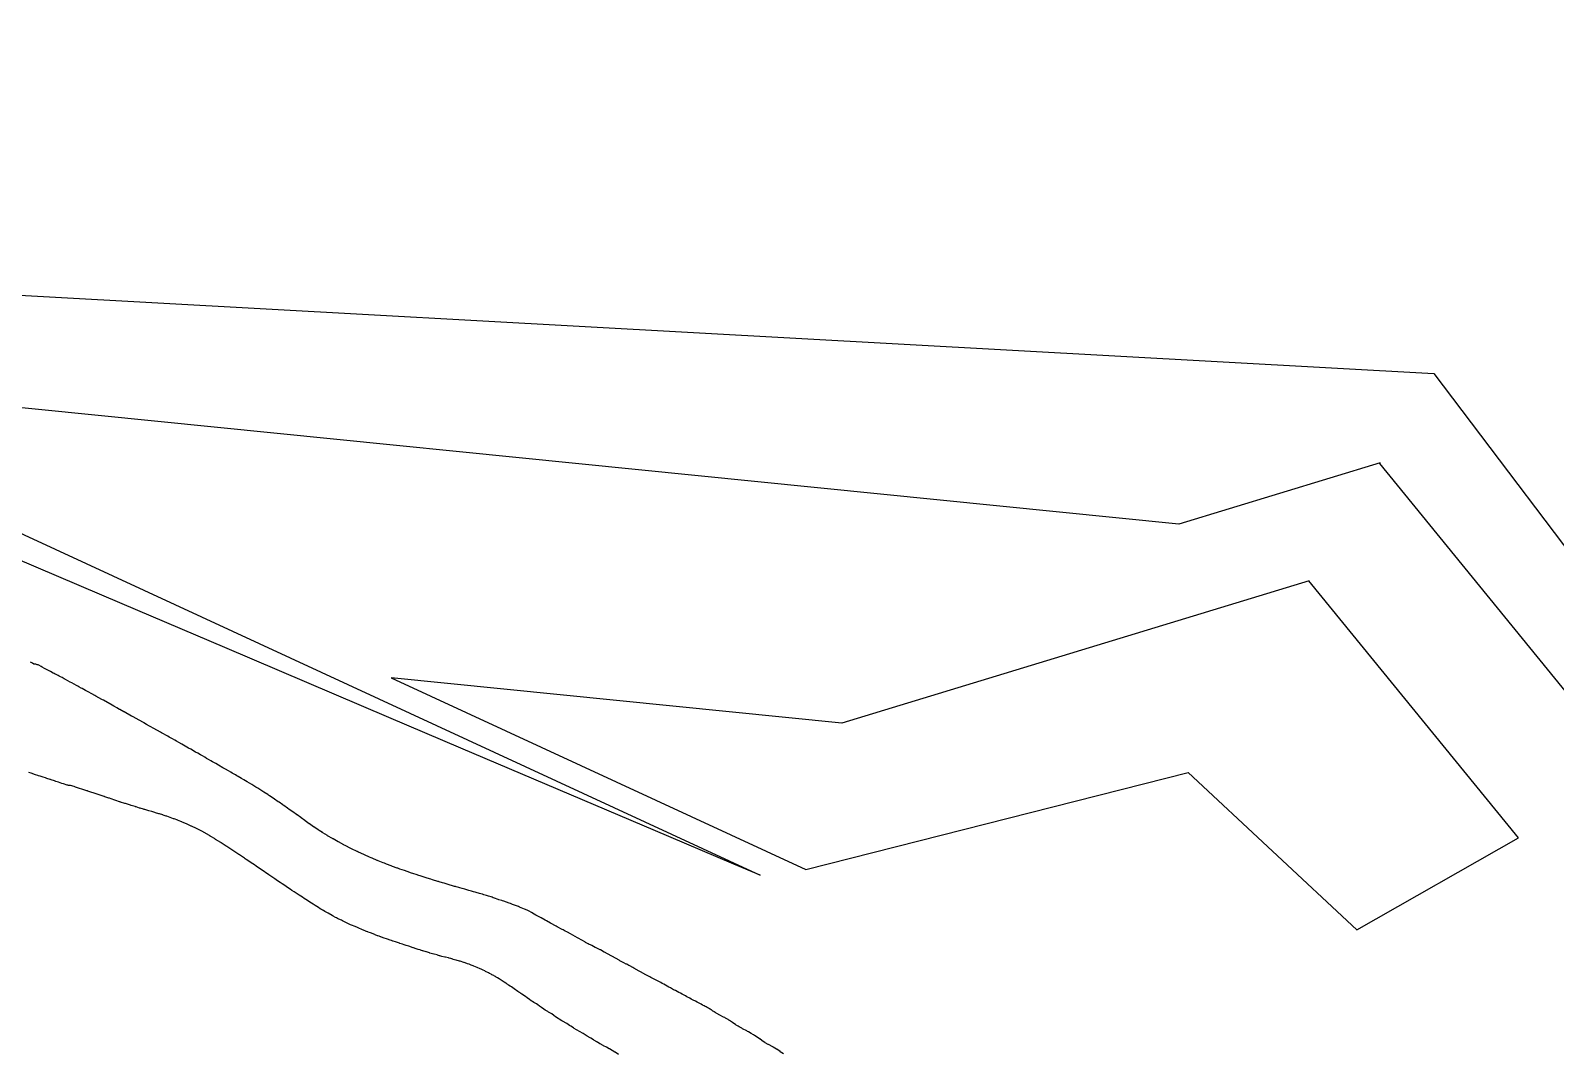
# Model space of a CAD drawing. Header units: metres. Extents: x 483462 to 484492, y 8428718 to 8429266.
# Drawn here: x 483767.4 to 483834.4, y 8429116 to 8429160.9 of the extents above; entities that cross this region are included whole.
import ezdxf

# ---------------------------------------------------------------- set-up
doc = ezdxf.new("R2010")
doc.units = ezdxf.units.M
doc.layers.add('C-TINN-BNDY', color=110, linetype='Continuous')
doc.layers.add('C-TOPO-MINR', color=8, linetype='Continuous')

msp = doc.modelspace()

# ---------------------------------------------------------------- linework, layer by layer
at = {"layer": 'C-TINN-BNDY', "color": 110, "linetype": 'Continuous', "lineweight": -3, "flags": 128}
msp.add_lwpolyline([(483717.88, 8429160.94), (483740.178, 8429150.791), (483829.078, 8429145.856), (483862.133, 8429102.179), (483947.649, 8429089.256), (483976.002, 8429072.477)], dxfattribs=at)
at = {"layer": 'C-TOPO-MINR', "color": 8, "linetype": 'Continuous', "lineweight": -3, "flags": 128}
for points, elevation in [([(483853.544, 8429108.994), (483826.704, 8429141.903), (483826.72, 8429141.937), (483817.875, 8429139.24), (483751.705, 8429145.891), (483799.467, 8429123.803), (483798.314, 8429124.294), (483796.835, 8429124.923), (483794.868, 8429125.76), (483786.319, 8429129.398), (483783.151, 8429130.746), (483775.947, 8429133.812), (483771.434, 8429135.732), (483765.746, 8429138.153)], 1206), ([(483800.502, 8429115.949), (483800.359, 8429116.05), (483800.35, 8429116.057), (483800.208, 8429116.155), (483800.198, 8429116.161), (483800.041, 8429116.25), (483800.03, 8429116.257), (483799.839, 8429116.36), (483799.824, 8429116.368), (483799.699, 8429116.438), (483799.677, 8429116.454), (483799.565, 8429116.532), (483799.541, 8429116.549), (483799.459, 8429116.609), (483799.441, 8429116.622), (483799.379, 8429116.663), (483799.319, 8429116.704), (483799.299, 8429116.717), (483799.218, 8429116.769), (483799.187, 8429116.789), (483799.083, 8429116.853), (483798.956, 8429116.92), (483798.915, 8429116.945), (483798.883, 8429116.962), (483798.697, 8429117.059), (483798.661, 8429117.078), (483798.547, 8429117.139), (483798.504, 8429117.167), (483798.425, 8429117.218), (483798.383, 8429117.246), (483798.317, 8429117.291), (483798.256, 8429117.333), (483798.214, 8429117.361), (483798.164, 8429117.395), (483798.132, 8429117.417), (483798.099, 8429117.44), (483798.066, 8429117.462), (483798.042, 8429117.479), (483797.943, 8429117.53), (483797.918, 8429117.547), (483797.866, 8429117.574), (483797.696, 8429117.662), (483797.646, 8429117.688), (483797.627, 8429117.701), (483797.537, 8429117.747), (483797.519, 8429117.76), (483797.488, 8429117.78), (483797.448, 8429117.807), (483797.43, 8429117.818), (483797.399, 8429117.839), (483797.38, 8429117.851), (483797.344, 8429117.874), (483797.32, 8429117.889), (483797.273, 8429117.918), (483797.246, 8429117.935), (483797.199, 8429117.962), (483797.172, 8429117.978), (483797.145, 8429117.994), (483797.105, 8429118.016), (483797.057, 8429118.042), (483797.012, 8429118.067), (483796.944, 8429118.102), (483796.881, 8429118.137), (483796.819, 8429118.168), (483796.7, 8429118.229), (483796.629, 8429118.266), (483796.531, 8429118.317), (483796.445, 8429118.364), (483796.382, 8429118.398), (483796.256, 8429118.468), (483796.198, 8429118.501), (483796.139, 8429118.533), (483796.047, 8429118.583), (483795.978, 8429118.619), (483795.902, 8429118.657), (483795.824, 8429118.696), (483795.747, 8429118.735), (483795.67, 8429118.775), (483795.531, 8429118.851), (483795.46, 8429118.89), (483795.233, 8429119.016), (483795.168, 8429119.052), (483795.107, 8429119.086), (483794.956, 8429119.169), (483794.9, 8429119.197), (483794.813, 8429119.241), (483794.762, 8429119.266), (483794.674, 8429119.31), (483794.624, 8429119.336), (483794.501, 8429119.404), (483794.444, 8429119.435), (483794.213, 8429119.562), (483794.156, 8429119.594), (483793.915, 8429119.728), (483793.872, 8429119.751), (483793.737, 8429119.826), (483793.705, 8429119.842), (483793.607, 8429119.891), (483793.579, 8429119.905), (483793.48, 8429119.954), (483793.453, 8429119.968), (483793.302, 8429120.051), (483793.27, 8429120.069), (483792.977, 8429120.231), (483792.948, 8429120.247), (483792.926, 8429120.259), (483792.627, 8429120.425), (483792.615, 8429120.431), (483792.452, 8429120.521), (483792.444, 8429120.525), (483792.33, 8429120.583), (483792.324, 8429120.586), (483792.228, 8429120.633), (483792.222, 8429120.636), (483792.14, 8429120.678), (483792.068, 8429120.714), (483792.014, 8429120.741), (483792.013, 8429120.742), (483791.959, 8429120.769), (483791.958, 8429120.769), (483791.913, 8429120.794), (483791.801, 8429120.856), (483791.797, 8429120.859), (483791.467, 8429121.041), (483791.451, 8429121.05), (483791.136, 8429121.224), (483790.999, 8429121.3), (483790.968, 8429121.318), (483790.908, 8429121.348), (483790.812, 8429121.401), (483790.774, 8429121.422), (483790.556, 8429121.542), (483790.509, 8429121.568), (483790.264, 8429121.703), (483790.081, 8429121.803), (483790.024, 8429121.834), (483789.842, 8429121.934), (483789.786, 8429121.964), (483789.616, 8429122.057), (483789.536, 8429122.101), (483789.419, 8429122.164), (483789.314, 8429122.222), (483789.227, 8429122.27), (483789.121, 8429122.321), (483788.964, 8429122.373), (483788.897, 8429122.409), (483788.849, 8429122.435), (483788.584, 8429122.517), (483788.535, 8429122.543), (483788.498, 8429122.562), (483788.445, 8429122.585), (483788.199, 8429122.661), (483788.153, 8429122.679), (483788.112, 8429122.693), (483787.993, 8429122.73), (483787.952, 8429122.744), (483787.909, 8429122.757), (483787.844, 8429122.783), (483787.8, 8429122.796), (483787.744, 8429122.82), (483787.696, 8429122.836), (483787.644, 8429122.853), (483787.597, 8429122.868), (483787.533, 8429122.888), (483787.486, 8429122.902), (483787.438, 8429122.916), (483787.379, 8429122.934), (483787.323, 8429122.951), (483787.261, 8429122.971), (483787.2, 8429122.989), (483787.142, 8429123.006), (483787.087, 8429123.022), (483787.029, 8429123.038), (483786.951, 8429123.06), (483786.869, 8429123.082), (483786.785, 8429123.105), (483786.673, 8429123.136), (483786.583, 8429123.161), (483786.488, 8429123.188), (483786.381, 8429123.218), (483786.278, 8429123.247), (483786.228, 8429123.261), (483786.113, 8429123.293), (483786.077, 8429123.305), (483786.035, 8429123.318), (483785.912, 8429123.354), (483785.84, 8429123.375), (483785.711, 8429123.413), (483785.576, 8429123.452), (483785.504, 8429123.474), (483785.358, 8429123.517), (483785.329, 8429123.526), (483785.3, 8429123.535), (483785.263, 8429123.546), (483785.11, 8429123.593), (483785.068, 8429123.606), (483784.993, 8429123.63), (483784.83, 8429123.681), (483784.709, 8429123.719), (483784.534, 8429123.776), (483784.464, 8429123.798), (483784.427, 8429123.81), (483784.39, 8429123.821), (483784.209, 8429123.882), (483784.14, 8429123.905), (483783.953, 8429123.97), (483783.842, 8429124.008), (483783.641, 8429124.08), (483783.579, 8429124.101), (483783.547, 8429124.112), (483783.517, 8429124.122), (483783.31, 8429124.198), (483783.252, 8429124.221), (483783.044, 8429124.3), (483782.953, 8429124.336), (483782.901, 8429124.356), (483782.683, 8429124.444), (483782.659, 8429124.452), (483782.636, 8429124.461), (483782.414, 8429124.554), (483782.37, 8429124.574), (483782.299, 8429124.605), (483782.084, 8429124.7), (483782.046, 8429124.716), (483781.814, 8429124.824), (483781.799, 8429124.831), (483781.785, 8429124.837), (483781.772, 8429124.844), (483781.759, 8429124.85), (483781.509, 8429124.972), (483781.481, 8429124.986), (483781.232, 8429125.114), (483781.192, 8429125.134), (483781.17, 8429125.145), (483780.938, 8429125.27), (483780.932, 8429125.273), (483780.926, 8429125.277), (483780.704, 8429125.402), (483780.693, 8429125.408), (483780.675, 8429125.418), (483780.462, 8429125.544), (483780.455, 8429125.548), (483780.244, 8429125.677), (483780.243, 8429125.677), (483780.242, 8429125.678), (483780.241, 8429125.679), (483780.24, 8429125.68), (483780.082, 8429125.78), (483780.039, 8429125.808), (483780.038, 8429125.809), (483779.848, 8429125.936), (483779.845, 8429125.939), (483779.661, 8429126.066), (483779.656, 8429126.069), (483779.651, 8429126.072), (483779.477, 8429126.194), (483779.468, 8429126.201), (483779.452, 8429126.212), (483779.291, 8429126.33), (483779.277, 8429126.339), (483779.115, 8429126.457), (483779.102, 8429126.466), (483779.089, 8429126.475), (483778.927, 8429126.592), (483778.907, 8429126.606), (483778.753, 8429126.718), (483778.718, 8429126.743), (483778.693, 8429126.761), (483778.535, 8429126.874), (483778.512, 8429126.889), (483778.489, 8429126.904), (483778.326, 8429127.017), (483778.291, 8429127.041), (483778.128, 8429127.152), (483778.068, 8429127.193), (483777.903, 8429127.302), (483777.859, 8429127.332), (483777.825, 8429127.355), (483777.652, 8429127.465), (483777.615, 8429127.489), (483777.567, 8429127.519), (483777.389, 8429127.63), (483777.301, 8429127.685), (483777.129, 8429127.789), (483777.032, 8429127.848), (483776.931, 8429127.907), (483776.776, 8429127.999), (483776.672, 8429128.058), (483776.531, 8429128.14), (483776.463, 8429128.179), (483776.406, 8429128.215), (483776.267, 8429128.294), (483776.208, 8429128.332), (483776.096, 8429128.396), (483775.978, 8429128.463), (483775.859, 8429128.532), (483775.66, 8429128.644), (483775.541, 8429128.712), (483775.406, 8429128.788), (483775.329, 8429128.835), (483775.219, 8429128.897), (483775.141, 8429128.945), (483775.059, 8429128.994), (483774.956, 8429129.052), (483774.868, 8429129.103), (483774.752, 8429129.169), (483774.654, 8429129.224), (483774.443, 8429129.343), (483774.352, 8429129.394), (483774.131, 8429129.519), (483774.049, 8429129.565), (483773.919, 8429129.639), (483773.815, 8429129.699), (483773.745, 8429129.738), (483773.641, 8429129.799), (483773.49, 8429129.883), (483773.432, 8429129.916), (483773.157, 8429130.07), (483773.111, 8429130.096), (483772.824, 8429130.256), (483772.655, 8429130.351), (483772.625, 8429130.367), (483772.504, 8429130.437), (483772.38, 8429130.508), (483772.362, 8429130.518), (483772.183, 8429130.618), (483771.915, 8429130.766), (483771.847, 8429130.804), (483771.845, 8429130.805), (483771.52, 8429130.986), (483771.511, 8429130.991), (483771.503, 8429130.996), (483771.328, 8429131.093), (483771.317, 8429131.099), (483771.2, 8429131.166), (483771.086, 8429131.23), (483771.07, 8429131.239), (483770.91, 8429131.328), (483770.885, 8429131.342), (483770.604, 8429131.497), (483770.568, 8429131.517), (483770.536, 8429131.535), (483770.265, 8429131.684), (483770.235, 8429131.701), (483770.096, 8429131.777), (483770.065, 8429131.795), (483769.97, 8429131.848), (483769.937, 8429131.866), (483769.852, 8429131.913), (483769.821, 8429131.93), (483769.743, 8429131.973), (483769.667, 8429132.014), (483769.634, 8429132.032), (483769.519, 8429132.095), (483769.482, 8429132.115), (483769.429, 8429132.144), (483769.215, 8429132.261), (483769.144, 8429132.3), (483768.943, 8429132.41), (483768.885, 8429132.442), (483768.788, 8429132.495), (483768.724, 8429132.529), (483768.667, 8429132.559), (483768.614, 8429132.587), (483768.564, 8429132.612), (483768.527, 8429132.631), (483768.489, 8429132.649), (483768.443, 8429132.671), (483768.396, 8429132.695), (483768.276, 8429132.759), (483768.214, 8429132.793), (483768.011, 8429132.902), (483767.919, 8429132.952), (483767.865, 8429132.981), (483767.761, 8429133.037), (483767.73, 8429133.05), (483767.699, 8429133.062), (483767.663, 8429133.076), (483767.628, 8429133.08), (483767.588, 8429133.086), (483767.553, 8429133.09), (483767.482, 8429133.127), (483767.399, 8429133.171)], 1204), ([(483793.248, 8429115.931), (483793.093, 8429116.029), (483793.089, 8429116.032), (483793.085, 8429116.034), (483792.969, 8429116.106), (483792.961, 8429116.11), (483792.843, 8429116.175), (483792.832, 8429116.18), (483792.715, 8429116.243), (483792.593, 8429116.31), (483792.578, 8429116.318), (483792.446, 8429116.392), (483792.427, 8429116.403), (483792.319, 8429116.466), (483792.306, 8429116.474), (483792.292, 8429116.482), (483792.162, 8429116.56), (483792.146, 8429116.569), (483792.029, 8429116.64), (483792.005, 8429116.654), (483791.866, 8429116.739), (483791.825, 8429116.764), (483791.688, 8429116.846), (483791.659, 8429116.864), (483791.555, 8429116.924), (483791.532, 8429116.937), (483791.424, 8429116.999), (483791.401, 8429117.013), (483791.304, 8429117.07), (483791.27, 8429117.093), (483791.152, 8429117.17), (483791.094, 8429117.208), (483790.979, 8429117.284), (483790.94, 8429117.309), (483790.814, 8429117.381), (483790.786, 8429117.397), (483790.757, 8429117.414), (483790.635, 8429117.485), (483790.59, 8429117.515), (483790.484, 8429117.588), (483790.407, 8429117.641), (483790.309, 8429117.709), (483790.261, 8429117.742), (483790.168, 8429117.795), (483790.139, 8429117.813), (483790.108, 8429117.83), (483790.019, 8429117.883), (483789.965, 8429117.92), (483789.866, 8429117.989), (483789.771, 8429118.056), (483789.694, 8429118.11), (483789.638, 8429118.15), (483789.58, 8429118.185), (483789.554, 8429118.201), (483789.527, 8429118.217), (483789.471, 8429118.251), (483789.411, 8429118.293), (483789.337, 8429118.344), (483789.227, 8429118.42), (483789.152, 8429118.473), (483789.086, 8429118.519), (483789.028, 8429118.558), (483788.995, 8429118.58), (483788.948, 8429118.613), (483788.917, 8429118.634), (483788.891, 8429118.653), (483788.866, 8429118.672), (483788.827, 8429118.701), (483788.759, 8429118.747), (483788.721, 8429118.775), (483788.661, 8429118.815), (483788.536, 8429118.898), (483788.481, 8429118.934), (483788.409, 8429118.982), (483788.379, 8429119.005), (483788.353, 8429119.024), (483788.326, 8429119.044), (483788.297, 8429119.065), (483788.225, 8429119.109), (483788.179, 8429119.137), (483788.047, 8429119.218), (483788.001, 8429119.246), (483787.924, 8429119.293), (483787.896, 8429119.311), (483787.863, 8429119.332), (483787.835, 8429119.35), (483787.802, 8429119.371), (483787.76, 8429119.393), (483787.728, 8429119.41), (483787.682, 8429119.434), (483787.645, 8429119.453), (483787.569, 8429119.493), (483787.535, 8429119.511), (483787.402, 8429119.582), (483787.37, 8429119.598), (483787.291, 8429119.64), (483787.262, 8429119.652), (483787.214, 8429119.672), (483787.166, 8429119.691), (483787.137, 8429119.702), (483787.057, 8429119.737), (483787.03, 8429119.749), (483786.888, 8429119.811), (483786.861, 8429119.822), (483786.772, 8429119.86), (483786.74, 8429119.871), (483786.675, 8429119.893), (483786.61, 8429119.915), (483786.583, 8429119.924), (483786.468, 8429119.964), (483786.449, 8429119.971), (483786.288, 8429120.025), (483786.271, 8429120.03), (483786.255, 8429120.035), (483786.107, 8429120.075), (483786.092, 8429120.079), (483785.982, 8429120.108), (483785.957, 8429120.116), (483785.879, 8429120.14), (483785.8, 8429120.164), (483785.776, 8429120.171), (483785.643, 8429120.203), (483785.63, 8429120.206), (483785.618, 8429120.209), (483785.482, 8429120.241), (483785.398, 8429120.266), (483785.378, 8429120.271), (483785.293, 8429120.296), (483785.273, 8429120.302), (483785.147, 8429120.334), (483785.136, 8429120.337), (483784.953, 8429120.387), (483784.943, 8429120.389), (483784.802, 8429120.434), (483784.793, 8429120.437), (483784.64, 8429120.487), (483784.63, 8429120.49), (483784.54, 8429120.52), (483784.529, 8429120.522), (483784.443, 8429120.547), (483784.357, 8429120.572), (483784.348, 8429120.574), (483784.23, 8429120.615), (483784.224, 8429120.617), (483784.033, 8429120.683), (483784.029, 8429120.684), (483783.913, 8429120.724), (483783.91, 8429120.725), (483783.831, 8429120.749), (483783.751, 8429120.772), (483783.75, 8429120.773), (483783.634, 8429120.812), (483783.634, 8429120.812), (483783.625, 8429120.814), (483783.444, 8429120.876), (483783.337, 8429120.912), (483783.333, 8429120.914), (483783.271, 8429120.934), (483783.21, 8429120.954), (483783.204, 8429120.955), (483783.096, 8429120.993), (483783.09, 8429120.996), (483782.905, 8429121.061), (483782.799, 8429121.098), (483782.789, 8429121.102), (483782.728, 8429121.123), (483782.669, 8429121.144), (483782.656, 8429121.148), (483782.546, 8429121.191), (483782.531, 8429121.197), (483782.344, 8429121.269), (483782.242, 8429121.309), (483782.222, 8429121.316), (483782.176, 8429121.332), (483782.13, 8429121.348), (483782.108, 8429121.357), (483781.995, 8429121.406), (483781.8, 8429121.491), (483781.772, 8429121.503), (483781.665, 8429121.549), (483781.633, 8429121.564), (483781.554, 8429121.593), (483781.513, 8429121.611), (483781.471, 8429121.629), (483781.432, 8429121.647), (483781.315, 8429121.704), (483781.113, 8429121.802), (483781.064, 8429121.826), (483780.951, 8429121.881), (483780.899, 8429121.907), (483780.851, 8429121.93), (483780.805, 8429121.954), (483780.706, 8429122.009), (483780.653, 8429122.038), (483780.485, 8429122.133), (483780.43, 8429122.164), (483780.337, 8429122.217), (483780.275, 8429122.253), (483780.234, 8429122.277), (483780.194, 8429122.301), (483780.136, 8429122.337), (483780.062, 8429122.383), (483779.989, 8429122.429), (483779.906, 8429122.481), (483779.818, 8429122.537), (483779.674, 8429122.627), (483779.574, 8429122.692), (483779.432, 8429122.783), (483779.349, 8429122.837), (483779.21, 8429122.929), (483779.12, 8429122.988), (483778.986, 8429123.078), (483778.888, 8429123.143), (483778.807, 8429123.198), (483778.743, 8429123.239), (483778.636, 8429123.311), (483778.574, 8429123.351), (483778.461, 8429123.428), (483778.374, 8429123.487), (483778.256, 8429123.567), (483778.134, 8429123.651), (483778.008, 8429123.737), (483777.927, 8429123.792), (483777.87, 8429123.829), (483777.734, 8429123.922), (483777.681, 8429123.957), (483777.537, 8429124.055), (483777.471, 8429124.1), (483777.326, 8429124.199), (483777.242, 8429124.257), (483777.094, 8429124.358), (483777.038, 8429124.395), (483776.882, 8429124.501), (483776.842, 8429124.528), (483776.804, 8429124.553), (483776.588, 8429124.698), (483776.552, 8429124.723), (483776.332, 8429124.87), (483776.29, 8429124.898), (483776.251, 8429124.924), (483776.034, 8429125.066), (483776.005, 8429125.085), (483775.782, 8429125.229), (483775.76, 8429125.242), (483775.536, 8429125.384), (483775.524, 8429125.392), (483775.511, 8429125.4), (483775.302, 8429125.528), (483775.294, 8429125.534), (483775.1, 8429125.647), (483775.096, 8429125.649), (483774.904, 8429125.757), (483774.902, 8429125.758), (483774.901, 8429125.758), (483774.821, 8429125.8), (483774.695, 8429125.864), (483774.692, 8429125.865), (483774.475, 8429125.967), (483774.469, 8429125.97), (483774.262, 8429126.062), (483774.256, 8429126.064), (483774.07, 8429126.143), (483774.061, 8429126.146), (483774.052, 8429126.149), (483773.884, 8429126.217), (483773.869, 8429126.223), (483773.708, 8429126.284), (483773.687, 8429126.293), (483773.533, 8429126.349), (483773.391, 8429126.398), (483773.367, 8429126.406), (483773.231, 8429126.45), (483773.21, 8429126.457), (483773.07, 8429126.501), (483773.052, 8429126.507), (483773.034, 8429126.513), (483772.893, 8429126.556), (483772.869, 8429126.563), (483772.735, 8429126.603), (483772.598, 8429126.643), (483772.564, 8429126.653), (483772.419, 8429126.695), (483772.392, 8429126.703), (483772.363, 8429126.712), (483772.214, 8429126.756), (483772.194, 8429126.762), (483772.041, 8429126.808), (483772.018, 8429126.815), (483771.994, 8429126.823), (483771.83, 8429126.874), (483771.798, 8429126.884), (483771.623, 8429126.94), (483771.573, 8429126.957), (483771.542, 8429126.966), (483771.362, 8429127.025), (483771.339, 8429127.032), (483771.317, 8429127.039), (483771.144, 8429127.096), (483771.105, 8429127.109), (483770.939, 8429127.166), (483770.873, 8429127.188), (483770.836, 8429127.201), (483770.665, 8429127.259), (483770.649, 8429127.263), (483770.633, 8429127.267), (483770.459, 8429127.326), (483770.412, 8429127.342), (483770.326, 8429127.372), (483770.15, 8429127.432), (483770.099, 8429127.449), (483769.921, 8429127.509), (483769.902, 8429127.511), (483769.882, 8429127.513), (483769.827, 8429127.532), (483769.653, 8429127.591), (483769.55, 8429127.625), (483769.384, 8429127.681), (483769.325, 8429127.701), (483769.161, 8429127.756), (483769.125, 8429127.754), (483769.089, 8429127.754), (483769.067, 8429127.756), (483769.045, 8429127.76), (483769.025, 8429127.766), (483769.006, 8429127.772), (483768.845, 8429127.825), (483768.784, 8429127.845), (483768.634, 8429127.893), (483768.519, 8429127.93), (483768.452, 8429127.952), (483768.311, 8429127.998), (483768.285, 8429128.009), (483768.259, 8429128.02), (483768.125, 8429128.063), (483768.063, 8429128.082), (483767.951, 8429128.117), (483767.825, 8429128.156), (483767.758, 8429128.177), (483767.726, 8429128.193), (483767.615, 8429128.227), (483767.582, 8429128.242), (483767.479, 8429128.273), (483767.424, 8429128.289), (483767.328, 8429128.316)], 1202)]:
    msp.add_lwpolyline(points, dxfattribs=dict(at, elevation=elevation))
at = {"layer": 'C-TOPO-MINR', "color": 8, "linetype": 'Continuous', "lineweight": -3, "elevation": 1204, "flags": 128}
msp.add_lwpolyline([(483823.596, 8429136.742), (483823.601, 8429136.754), (483803.06, 8429130.491), (483783.248, 8429132.482), (483801.477, 8429124.052), (483818.281, 8429128.33), (483825.698, 8429121.411), (483832.805, 8429125.451), (483823.596, 8429136.742)], close=True, dxfattribs=at)

doc.saveas('drawing.dxf')
